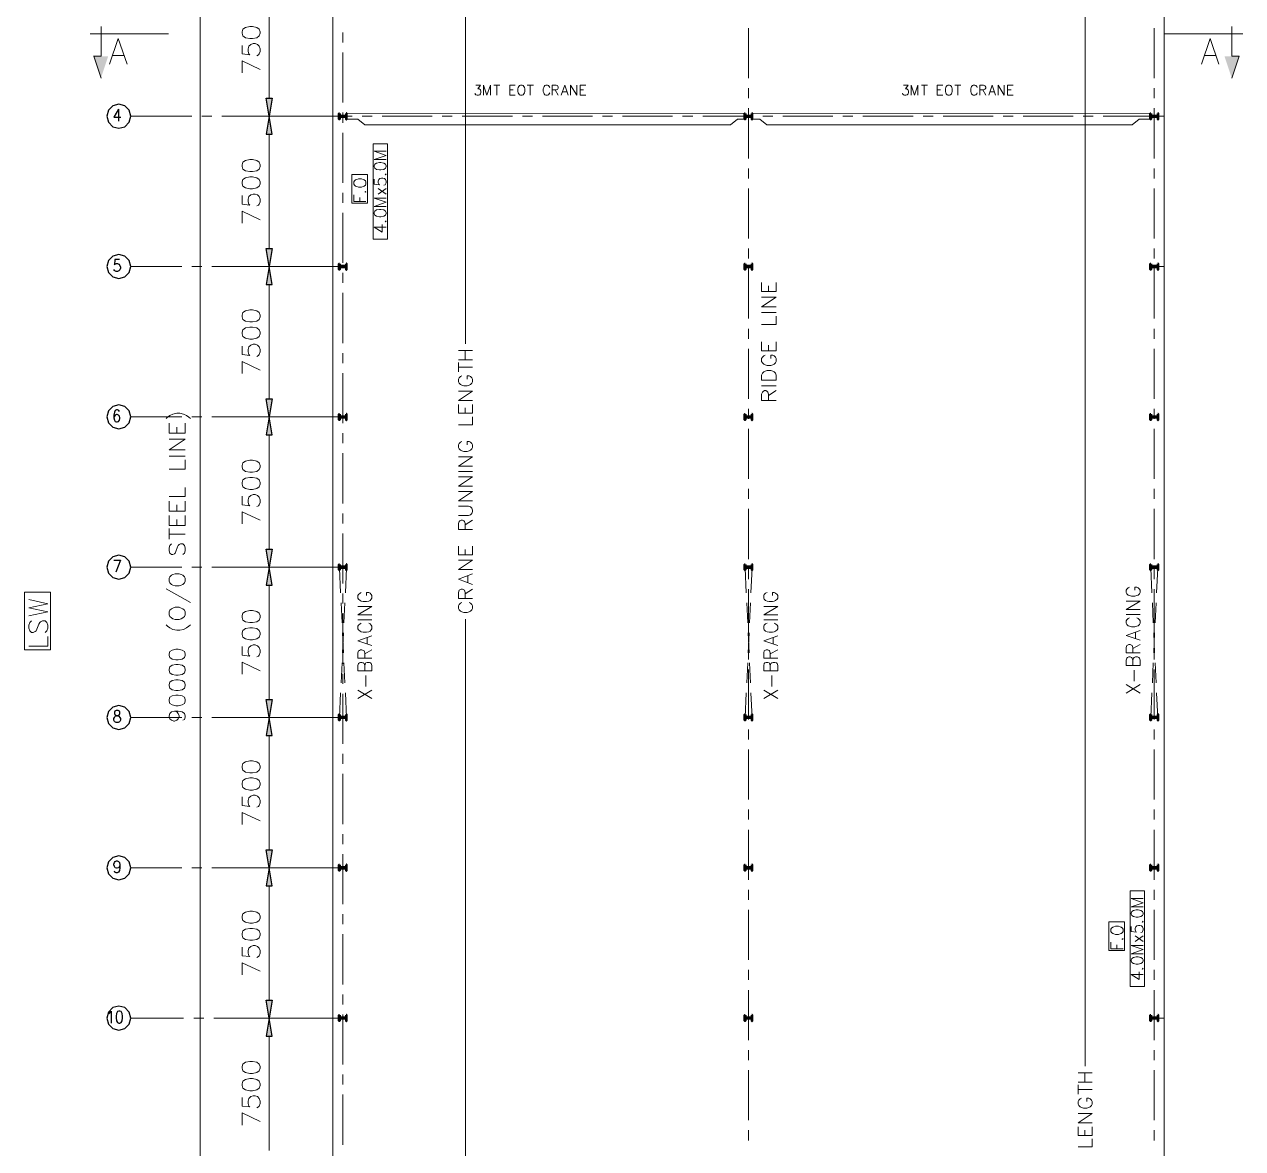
# Model space of a CAD drawing. Header units: millimetres. Extents: x 21 to 390, y 5 to 288.
# Drawn here: x 21.2 to 133.3, y 127.5 to 230.9 of the extents above; entities that cross this region are included whole.
import ezdxf
from ezdxf.xclip import XClip

# ---------------------------------------------------------------- set-up
doc = ezdxf.new("R2010")
doc.units = ezdxf.units.MM
doc.header["$MEASUREMENT"] = 0
doc.header["$XCLIPFRAME"] = 0
doc.layers.get('0').update_dxf_attribs({"linetype": 'CONTINUOUS'})

# ---------------------------------------------------------------- blocks, each defined once
blk = doc.blocks.new('MF71247_7')
blk.add_hatch(color=1).paths.add_polyline_path([(131.62, 227.91), (132.94, 227.91), (132.94, 225.93), (131.62, 225.93)])
blk = doc.blocks.new('MF71354_9')
blk.add_hatch(color=1).paths.add_polyline_path([(27.58, 227.91), (28.91, 227.91), (28.91, 225.93), (27.58, 225.93)])

msp = doc.modelspace()

# ---------------------------------------------------------------- hatches: boundary and pattern name
for color, points in [(7, [(28.26, 227.98), (28.26, 227.88), (27.65, 227.88), (27.52, 227.98)]), (7, [(27.52, 227.98), (27.65, 227.88), (28.3, 225.94), (28.21, 225.91)]), (7, [(132.89, 227.88), (133.02, 227.98), (132.33, 225.91), (132.25, 225.94)]), (7, [(132.29, 227.88), (132.29, 227.98), (133.02, 227.98), (132.89, 227.88)]), (3, [(43.44, 224.06), (44, 224.06), (43.72, 222.4)]), (3, [(43.44, 220.74), (44, 220.74), (43.72, 222.4)]), (3, [(43.44, 210.24), (44, 210.24), (43.72, 208.58)]), (3, [(43.44, 206.92), (44, 206.92), (43.72, 208.58)]), (3, [(43.44, 196.41), (44, 196.41), (43.72, 194.75)]), (3, [(43.44, 193.1), (44, 193.1), (43.72, 194.75)]), (3, [(43.44, 182.59), (44, 182.59), (43.72, 180.93)]), (3, [(43.44, 179.27), (44, 179.27), (43.72, 180.93)]), (3, [(43.44, 168.76), (44, 168.76), (43.72, 167.11)]), (3, [(43.44, 165.45), (44, 165.45), (43.72, 167.11)]), (3, [(43.44, 154.94), (44, 154.94), (43.72, 153.28)]), (3, [(43.44, 151.62), (44, 151.62), (43.72, 153.28)]), (3, [(43.44, 141.12), (44, 141.12), (43.72, 139.46)]), (3, [(43.44, 137.8), (44, 137.8), (43.72, 139.46)])]:
    msp.add_hatch(color=color).paths.add_polyline_path(points)

# ---------------------------------------------------------------- linework, layer by layer
at = {"color": 7, "linetype": 'Continuous', "lineweight": 5}
for p, q in [((49.58, 97.99), (49.58, 263.87)), ((126.08, 31.63), (126.08, 263.87)), ((27.26, 229.99), (34.47, 229.99)), ((28.26, 227.93), (28.26, 230.67)), ((28.26, 227.93), (28.26, 229.96)), ((133.29, 229.99), (126.08, 229.99)), ((132.29, 227.93), (132.29, 230.67)), ((132.29, 227.93), (132.29, 229.96))]:
    msp.add_line(p, q, dxfattribs=at)
at = {"color": 3, "linetype": 'Continuous', "lineweight": 5}
for p, q in [((37.36, 262.4), (37.36, 99.46)), ((61.78, 261.66), (61.78, 201.47)), ((118.79, 261.66), (118.79, 135.04)), ((43.72, 234.57), (43.72, 224.06)), ((49.26, 222.4), (42.89, 222.4)), ((49.26, 222.4), (42.89, 222.4)), ((43.72, 220.74), (43.72, 210.24)), ((49.26, 208.58), (42.89, 208.58)), ((49.26, 208.58), (42.89, 208.58)), ((43.72, 206.92), (43.72, 196.41)), ((49.26, 194.75), (42.89, 194.75)), ((49.26, 194.75), (42.89, 194.75)), ((43.72, 193.1), (43.72, 182.59)), ((49.26, 180.93), (42.89, 180.93)), ((49.26, 180.93), (42.89, 180.93)), ((43.72, 179.27), (43.72, 168.76)), ((61.78, 100.2), (61.78, 176.15)), ((49.26, 167.11), (42.89, 167.11)), ((49.26, 167.11), (42.89, 167.11)), ((43.72, 165.45), (43.72, 154.94)), ((49.26, 153.28), (42.89, 153.28)), ((49.26, 153.28), (42.89, 153.28)), ((43.72, 151.62), (43.72, 141.12)), ((49.26, 139.46), (42.89, 139.46)), ((49.26, 139.46), (42.89, 139.46)), ((43.72, 137.8), (43.72, 127.29))]:
    msp.add_line(p, q, dxfattribs=at)
at = {"color": 8, "linetype": 'Continuous', "lineweight": 9}
for p, q in [((50.51, 229.19), (50.51, 230.11)), ((125.16, 225.9), (125.16, 230.51)), ((50.51, 223.66), (50.51, 228.27)), ((125.16, 224.06), (125.16, 224.98)), ((125.16, 218.53), (125.16, 223.14)), ((31, 222.4), (36.6, 222.4)), ((37.53, 222.4), (38.45, 222.4)), ((39.37, 222.4), (43.98, 222.4)), ((44.9, 222.4), (45.82, 222.4)), ((46.74, 222.4), (51.35, 222.4)), ((50.51, 221.81), (50.51, 222.74)), ((52.27, 222.4), (53.19, 222.4)), ((54.12, 222.4), (58.72, 222.4)), ((59.65, 222.4), (60.57, 222.4)), ((61.49, 222.4), (66.1, 222.4)), ((67.02, 222.4), (67.94, 222.4)), ((68.86, 222.4), (73.47, 222.4)), ((74.39, 222.4), (75.31, 222.4)), ((76.23, 222.4), (80.84, 222.4)), ((81.76, 222.4), (82.69, 222.4)), ((83.61, 222.4), (88.22, 222.4)), ((89.14, 222.4), (90.06, 222.4)), ((90.98, 222.4), (95.59, 222.4)), ((96.51, 222.4), (97.43, 222.4)), ((98.35, 222.4), (102.96, 222.4)), ((103.88, 222.4), (104.8, 222.4)), ((105.73, 222.4), (110.33, 222.4)), ((111.26, 222.4), (112.18, 222.4)), ((113.1, 222.4), (117.71, 222.4)), ((118.63, 222.4), (119.55, 222.4)), ((120.47, 222.4), (126.08, 222.4)), ((50.51, 216.28), (50.51, 220.89)), ((125.16, 216.69), (125.16, 217.61)), ((50.51, 214.44), (50.51, 215.36)), ((125.16, 211.16), (125.16, 215.77)), ((50.51, 208.91), (50.51, 213.52)), ((125.16, 209.32), (125.16, 210.24)), ((31, 208.58), (35.68, 208.58)), ((36.6, 208.58), (37.53, 208.58)), ((38.45, 208.58), (43.06, 208.58)), ((43.98, 208.58), (44.9, 208.58)), ((45.82, 208.58), (50.51, 208.58)), ((124.81, 208.58), (126.08, 208.58)), ((50.51, 207.07), (50.51, 207.99)), ((125.16, 203.79), (125.16, 208.39)), ((50.51, 201.54), (50.51, 206.15)), ((125.16, 201.94), (125.16, 202.86)), ((125.16, 196.41), (125.16, 201.02)), ((50.51, 199.7), (50.51, 200.62)), ((50.51, 194.17), (50.51, 198.77)), ((125.16, 194.57), (125.16, 195.49)), ((31, 194.75), (35.68, 194.75)), ((36.6, 194.75), (37.53, 194.75)), ((38.45, 194.75), (43.06, 194.75)), ((43.98, 194.75), (44.9, 194.75)), ((45.82, 194.75), (50.51, 194.75)), ((50.51, 192.32), (50.51, 193.24)), ((125.16, 189.04), (125.16, 193.65)), ((50.51, 186.79), (50.51, 191.4)), ((125.16, 187.2), (125.16, 188.12)), ((125.16, 181.67), (125.16, 186.28)), ((50.51, 184.95), (50.51, 185.87)), ((50.51, 179.42), (50.51, 184.03)), ((31, 180.93), (35.68, 180.93)), ((36.6, 180.93), (37.53, 180.93)), ((38.45, 180.93), (43.06, 180.93)), ((43.98, 180.93), (44.9, 180.93)), ((45.82, 180.93), (50.51, 180.93)), ((125.16, 179.82), (125.16, 180.75)), ((50.51, 177.58), (50.51, 178.5)), ((125.16, 174.29), (125.16, 178.9)), ((50.51, 172.05), (50.51, 176.66)), ((125.16, 172.45), (125.16, 173.37)), ((125.16, 166.92), (125.16, 171.53)), ((50.51, 170.2), (50.51, 171.13)), ((50.51, 164.67), (50.51, 169.28)), ((31, 167.11), (35.68, 167.11)), ((36.6, 167.11), (37.53, 167.11)), ((38.45, 167.11), (43.06, 167.11)), ((43.98, 167.11), (44.9, 167.11)), ((45.82, 167.11), (50.51, 167.11)), ((125.16, 165.08), (125.16, 166)), ((50.51, 162.83), (50.51, 163.75)), ((125.16, 159.55), (125.16, 164.16)), ((50.51, 157.3), (50.51, 161.91)), ((125.16, 157.71), (125.16, 158.63)), ((50.51, 155.46), (50.51, 156.38)), ((125.16, 152.18), (125.16, 156.78)), ((50.51, 149.93), (50.51, 154.54)), ((31, 153.28), (35.68, 153.28)), ((36.6, 153.28), (37.53, 153.28)), ((38.45, 153.28), (43.06, 153.28)), ((43.98, 153.28), (44.9, 153.28)), ((45.82, 153.28), (50.51, 153.28)), ((125.16, 150.33), (125.16, 151.25)), ((125.16, 144.8), (125.16, 149.41)), ((50.51, 148.09), (50.51, 149.01)), ((50.51, 142.56), (50.51, 147.16)), ((125.16, 142.96), (125.16, 143.88)), ((50.51, 140.71), (50.51, 141.63)), ((125.16, 137.43), (125.16, 142.04)), ((31, 139.46), (35.85, 139.46)), ((36.78, 139.46), (37.7, 139.46)), ((38.62, 139.46), (43.23, 139.46)), ((44.15, 139.46), (45.07, 139.46)), ((45.99, 139.46), (50.85, 139.46)), ((50.51, 135.18), (50.51, 139.79)), ((124.81, 139.46), (126.08, 139.46)), ((125.16, 135.59), (125.16, 136.51)), ((125.16, 130.06), (125.16, 134.67)), ((50.51, 133.34), (50.51, 134.26)), ((50.51, 127.81), (50.51, 132.42)), ((125.16, 128.21), (125.16, 129.14))]:
    msp.add_line(p, q, dxfattribs=at)
at = {"color": 1, "linetype": 'Continuous', "lineweight": 9}
for p, q in [((87.83, 225.9), (87.83, 230.51)), ((87.83, 224.06), (87.83, 224.98)), ((87.83, 218.53), (87.83, 223.14)), ((87.83, 216.69), (87.83, 217.61)), ((87.83, 211.16), (87.83, 215.77)), ((87.83, 209.32), (87.83, 210.24)), ((87.83, 203.79), (87.83, 208.39)), ((87.83, 201.94), (87.83, 202.86)), ((87.83, 196.41), (87.83, 201.02)), ((87.83, 194.57), (87.83, 195.49)), ((87.83, 189.04), (87.83, 193.65)), ((87.83, 187.2), (87.83, 188.12)), ((87.83, 181.67), (87.83, 186.28)), ((87.83, 179.82), (87.83, 180.75)), ((87.83, 174.29), (87.83, 178.9)), ((87.83, 172.45), (87.83, 173.37)), ((87.83, 166.92), (87.83, 171.53)), ((87.83, 165.08), (87.83, 166)), ((87.83, 159.55), (87.83, 164.16)), ((87.83, 157.71), (87.83, 158.63)), ((87.83, 152.18), (87.83, 156.78)), ((87.83, 150.33), (87.83, 151.25)), ((87.83, 144.8), (87.83, 149.41)), ((87.83, 142.96), (87.83, 143.88)), ((87.83, 137.43), (87.83, 142.04)), ((87.83, 135.59), (87.83, 136.51)), ((87.83, 130.06), (87.83, 134.67)), ((87.83, 128.21), (87.83, 129.14))]:
    msp.add_line(p, q, dxfattribs=at)
at = {"color": 1, "linetype": 'Continuous', "lineweight": 15}
for p, q in [((29.33, 227.98), (30.34, 227.98)), ((129.8, 227.98), (130.81, 227.98))]:
    msp.add_line(p, q, dxfattribs=at)
at = {"color": 2, "linetype": 'Continuous', "lineweight": 15}
for p, q in [((64.39, 225.26), (64.95, 225.26)), ((64.67, 225.26), (64.67, 224.34)), ((65.85, 224.82), (66.17, 224.82)), ((65.85, 224.34), (66.37, 224.34)), ((67.47, 225.26), (68.03, 225.26)), ((67.75, 225.26), (67.75, 224.34)), ((70.04, 224.82), (70.32, 224.34)), ((70.71, 224.65), (71.11, 224.65)), ((72.33, 224.82), (72.65, 224.82)), ((72.33, 224.34), (72.85, 224.34)), ((103.73, 225.26), (104.28, 225.26)), ((104, 225.26), (104, 224.34)), ((105.19, 224.82), (105.5, 224.82)), ((105.19, 224.34), (105.7, 224.34)), ((106.81, 225.26), (107.36, 225.26)), ((107.08, 225.26), (107.08, 224.34)), ((109.37, 224.82), (109.65, 224.34)), ((110.04, 224.65), (110.44, 224.65)), ((111.66, 224.82), (111.98, 224.82)), ((111.66, 224.34), (112.18, 224.34))]:
    msp.add_line(p, q, dxfattribs=at)
at = {"color": 3, "linetype": 'Continuous', "lineweight": 25}
msp.add_line((29.86, 223.04), (29.86, 221.94), dxfattribs=at)
at = {"color": 6, "linetype": 'Continuous', "lineweight": 53}
for p, q in [((50.51, 222.38), (50.51, 222.42)), ((87.83, 222.38), (87.83, 222.42)), ((125.16, 222.38), (125.16, 222.42)), ((50.51, 208.56), (50.51, 208.6)), ((87.83, 208.56), (87.83, 208.6)), ((125.16, 208.56), (125.16, 208.6)), ((50.51, 194.74), (50.51, 194.77)), ((87.83, 194.74), (87.83, 194.77)), ((125.16, 194.74), (125.16, 194.77)), ((50.51, 180.91), (50.51, 180.95)), ((87.83, 180.91), (87.83, 180.95)), ((125.16, 180.91), (125.16, 180.95)), ((50.51, 167.09), (50.51, 167.12)), ((87.83, 167.09), (87.83, 167.12)), ((125.16, 167.09), (125.16, 167.12)), ((50.51, 153.26), (50.51, 153.3)), ((87.83, 153.26), (87.83, 153.3)), ((125.16, 153.26), (125.16, 153.3)), ((50.51, 139.44), (50.51, 139.48)), ((87.83, 139.44), (87.83, 139.48)), ((125.16, 139.44), (125.16, 139.48))]:
    msp.add_line(p, q, dxfattribs=at)
at = {"color": 240, "linetype": 'Continuous', "lineweight": 5, "true_color": 0xed1f24}
for p, q in [((54.49, 215.25), (53.75, 215.77)), ((54.49, 215.77), (53.75, 215.25)), ((52.05, 214.56), (52.05, 214.94)), ((53.38, 212.21), (54.49, 212.21)), ((124.14, 146.51), (123.4, 147.03)), ((124.14, 147.03), (123.4, 146.51)), ((121.7, 145.82), (121.7, 146.2)), ((123.03, 143.48), (124.14, 143.48))]:
    msp.add_line(p, q, dxfattribs=at)
at = {"color": 2, "linetype": 'Continuous', "lineweight": 5}
for p, q in [((89.67, 206.27), (89.67, 206.79)), ((90.38, 206.27), (90.38, 207.11)), ((90.38, 204.35), (89.03, 204.35)), ((61.14, 200.85), (62.43, 200.85)), ((61.75, 199.99), (61.75, 200.85)), ((89.67, 200.82), (89.67, 201.34)), ((90.38, 200.82), (90.38, 201.66)), ((62.43, 199.99), (61.14, 199.99)), ((61.14, 198.89), (61.14, 199.75)), ((61.14, 199.32), (62.43, 199.32)), ((90.38, 197.62), (89.03, 197.62)), ((89.67, 196.72), (90.38, 197.17)), ((61.75, 195.08), (61.75, 195.57)), ((62.43, 195.08), (62.43, 195.88)), ((35.99, 193.25), (35.99, 194.17)), ((35.22, 193.25), (35.22, 193.82)), ((35.99, 191.15), (34.52, 191.15)), ((62.43, 189.73), (61.14, 189.73)), ((35.22, 186.09), (35.22, 186.65)), ((35.99, 186.09), (35.99, 187)), ((35.22, 184.76), (35.22, 185.32)), ((35.99, 184.76), (35.99, 185.67)), ((61.75, 184.82), (62.43, 185.25)), ((34.52, 183.49), (34.52, 184.48)), ((34.52, 183.98), (35.99, 183.98)), ((62.43, 182.05), (62.43, 182.85)), ((61.75, 182.05), (61.75, 182.54)), ((62, 179.53), (62, 180.15)), ((34.24, 178.93), (36.48, 177.67)), ((61.75, 178.49), (62.43, 178.92)), ((118.15, 134.43), (119.44, 134.43)), ((119.44, 133.57), (118.15, 133.57)), ((118.76, 133.57), (118.76, 134.43)), ((118.15, 132.46), (118.15, 133.32)), ((118.15, 132.89), (119.44, 132.89)), ((118.76, 128.65), (118.76, 129.14)), ((119.44, 128.65), (119.44, 129.45))]:
    msp.add_line(p, q, dxfattribs=at)
at = {"color": 4, "linetype": 'Continuous', "lineweight": 5}
for p, q in [((50.3, 178.58), (50.19, 180.84)), ((50.83, 180.84), (50.73, 178.58)), ((87.62, 178.58), (87.52, 180.84)), ((88.16, 180.84), (88.05, 178.58)), ((124.83, 180.84), (124.93, 178.58)), ((125.36, 178.58), (125.47, 180.84)), ((50.43, 175.81), (50.34, 177.65)), ((50.69, 177.65), (50.6, 175.81)), ((87.75, 175.81), (87.67, 177.65)), ((88.01, 177.65), (87.92, 175.81)), ((124.98, 177.65), (125.06, 175.81)), ((125.23, 175.81), (125.32, 177.65)), ((50.56, 174.89), (50.47, 173.05)), ((50.56, 173.05), (50.47, 174.89)), ((87.88, 174.89), (87.8, 173.05)), ((87.88, 173.05), (87.8, 174.89)), ((125.11, 174.89), (125.19, 173.05)), ((125.11, 173.05), (125.19, 174.89)), ((50.43, 172.13), (50.34, 170.29)), ((50.69, 170.29), (50.6, 172.13)), ((87.75, 172.13), (87.67, 170.29)), ((88.01, 170.29), (87.92, 172.13)), ((124.98, 170.29), (125.06, 172.13)), ((125.23, 172.13), (125.32, 170.29)), ((50.3, 169.37), (50.19, 167.11)), ((50.83, 167.11), (50.73, 169.37)), ((87.62, 169.37), (87.52, 167.11)), ((88.16, 167.11), (88.05, 169.37)), ((124.83, 167.11), (124.93, 169.37)), ((125.36, 169.37), (125.47, 167.11))]:
    msp.add_line(p, q, dxfattribs=at)
at = {"color": 4, "linetype": 'Continuous', "lineweight": 15}
for p, q in [((53.18, 176.1), (51.89, 176.1)), ((90.51, 176.1), (89.22, 176.1)), ((123.87, 176.59), (122.58, 176.59)), ((123.44, 174.38), (123.44, 174.94)), ((52.75, 173.89), (52.75, 174.44)), ((90.08, 173.89), (90.08, 174.44)), ((123.19, 173.44), (123.87, 173.83)), ((52.51, 172.95), (53.18, 173.33)), ((89.83, 172.95), (90.51, 173.33)), ((52.63, 169.96), (52.63, 170.96)), ((89.96, 169.96), (89.96, 170.96)), ((123.32, 170.46), (123.32, 171.45)), ((53.18, 168.86), (51.89, 169.63)), ((51.89, 168.86), (53.18, 169.63)), ((90.51, 168.86), (89.22, 169.63)), ((89.22, 168.86), (90.51, 169.63)), ((123.87, 169.35), (122.58, 170.13)), ((122.58, 169.35), (123.87, 170.13))]:
    msp.add_line(p, q, dxfattribs=at)
at = {"color": 2, "linetype": 'Continuous', "lineweight": 5}
for points in [[(41.23, 230.03), (41.31, 229.79), (41.55, 229.63), (41.94, 229.55), (42.18, 229.55), (42.58, 229.63), (42.81, 229.79), (42.89, 230.03), (42.89, 230.18), (42.81, 230.42), (42.58, 230.58), (42.18, 230.66), (41.94, 230.66), (41.55, 230.58), (41.31, 230.42), (41.23, 230.18)], [(50.85, 222.68), (50.85, 222.14), (51.89, 222.14), (52.53, 221.6), (86.16, 221.6), (86.8, 222.14), (87.49, 222.13), (87.49, 222.67)], [(124.81, 222.68), (124.81, 222.14), (123.77, 222.14), (123.13, 221.6), (89.5, 221.6), (88.86, 222.14), (88.17, 222.13), (88.17, 222.67)], [(41.23, 217.78), (41.31, 217.54), (41.55, 217.39), (41.94, 217.31), (42.18, 217.31), (42.58, 217.39), (42.81, 217.54), (42.89, 217.78), (42.89, 217.94), (42.81, 218.18), (42.58, 218.33), (42.18, 218.41), (41.94, 218.41), (41.55, 218.33), (41.31, 218.18), (41.23, 217.94)], [(41.23, 216.2), (41.31, 215.96), (41.55, 215.81), (41.94, 215.73), (42.18, 215.73), (42.58, 215.81), (42.81, 215.96), (42.89, 216.2), (42.89, 216.36), (42.81, 216.6), (42.58, 216.75), (42.18, 216.83), (41.94, 216.83), (41.55, 216.75), (41.31, 216.6), (41.23, 216.36)], [(41.23, 203.96), (41.31, 203.72), (41.55, 203.56), (41.94, 203.48), (42.18, 203.48), (42.58, 203.56), (42.81, 203.72), (42.89, 203.96), (42.89, 204.12), (42.81, 204.35), (42.58, 204.51), (42.18, 204.59), (41.94, 204.59), (41.55, 204.51), (41.31, 204.35), (41.23, 204.12)], [(41.23, 202.38), (41.31, 202.14), (41.55, 201.98), (41.94, 201.9), (42.18, 201.9), (42.58, 201.98), (42.81, 202.14), (42.89, 202.38), (42.89, 202.54), (42.81, 202.77), (42.58, 202.93), (42.18, 203.01), (41.94, 203.01), (41.55, 202.93), (41.31, 202.77), (41.23, 202.54)], [(90.38, 198.13), (89.03, 198.13), (89.03, 198.58), (89.1, 198.77), (89.22, 198.9), (89.35, 198.96), (89.54, 199.03), (89.87, 199.03), (90.06, 198.96), (90.19, 198.9), (90.31, 198.77), (90.38, 198.58)], [(41.23, 190.13), (41.31, 189.9), (41.55, 189.74), (41.94, 189.66), (42.18, 189.66), (42.58, 189.74), (42.81, 189.9), (42.89, 190.13), (42.89, 190.29), (42.81, 190.53), (42.58, 190.69), (42.18, 190.77), (41.94, 190.77), (41.55, 190.69), (41.31, 190.53), (41.23, 190.29)], [(41.23, 188.55), (41.31, 188.32), (41.55, 188.16), (41.94, 188.08), (42.18, 188.08), (42.58, 188.16), (42.81, 188.32), (42.89, 188.55), (42.89, 188.71), (42.81, 188.95), (42.58, 189.11), (42.18, 189.19), (41.94, 189.19), (41.55, 189.11), (41.31, 188.95), (41.23, 188.71)], [(34.52, 179.63), (34.59, 179.49), (34.73, 179.35), (34.87, 179.28), (35.08, 179.21), (35.43, 179.21), (35.64, 179.28), (35.78, 179.35), (35.92, 179.49), (35.99, 179.63), (35.99, 179.91), (35.92, 180.05), (35.78, 180.19), (35.64, 180.26), (35.43, 180.33), (35.08, 180.33), (34.87, 180.26), (34.73, 180.19), (34.59, 180.05), (34.52, 179.91)], [(34.52, 176.54), (34.59, 176.4), (34.73, 176.26), (34.87, 176.19), (35.08, 176.12), (35.43, 176.12), (35.64, 176.19), (35.78, 176.26), (35.92, 176.4), (35.99, 176.54), (35.99, 176.82), (35.92, 176.96), (35.78, 177.1), (35.64, 177.17), (35.43, 177.24), (35.08, 177.24), (34.87, 177.17), (34.73, 177.1), (34.59, 176.96), (34.52, 176.82)], [(41.23, 176.31), (41.31, 176.07), (41.55, 175.91), (41.94, 175.83), (42.18, 175.83), (42.58, 175.91), (42.81, 176.07), (42.89, 176.31), (42.89, 176.47), (42.81, 176.7), (42.58, 176.86), (42.18, 176.94), (41.94, 176.94), (41.55, 176.86), (41.31, 176.7), (41.23, 176.47)], [(41.23, 174.73), (41.31, 174.49), (41.55, 174.33), (41.94, 174.26), (42.18, 174.26), (42.58, 174.33), (42.81, 174.49), (42.89, 174.73), (42.89, 174.89), (42.81, 175.12), (42.58, 175.28), (42.18, 175.36), (41.94, 175.36), (41.55, 175.28), (41.31, 175.12), (41.23, 174.89)], [(34.52, 172.82), (34.59, 172.61), (34.8, 172.47), (35.15, 172.4), (35.36, 172.4), (35.71, 172.47), (35.92, 172.61), (35.99, 172.82), (35.99, 172.96), (35.92, 173.17), (35.71, 173.31), (35.36, 173.38), (35.15, 173.38), (34.8, 173.31), (34.59, 173.17), (34.52, 172.96)], [(34.52, 171.42), (34.59, 171.21), (34.8, 171.06), (35.15, 170.99), (35.36, 170.99), (35.71, 171.06), (35.92, 171.21), (35.99, 171.42), (35.99, 171.56), (35.92, 171.77), (35.71, 171.91), (35.36, 171.98), (35.15, 171.98), (34.8, 171.91), (34.59, 171.77), (34.52, 171.56)], [(34.52, 170.01), (34.59, 169.8), (34.8, 169.66), (35.15, 169.59), (35.36, 169.59), (35.71, 169.66), (35.92, 169.8), (35.99, 170.01), (35.99, 170.15), (35.92, 170.36), (35.71, 170.5), (35.36, 170.57), (35.15, 170.57), (34.8, 170.5), (34.59, 170.36), (34.52, 170.15)], [(34.52, 168.61), (34.59, 168.4), (34.8, 168.26), (35.15, 168.19), (35.36, 168.19), (35.71, 168.26), (35.92, 168.4), (35.99, 168.61), (35.99, 168.75), (35.92, 168.96), (35.71, 169.1), (35.36, 169.17), (35.15, 169.17), (34.8, 169.1), (34.59, 168.96), (34.52, 168.75)], [(41.23, 162.48), (41.31, 162.25), (41.55, 162.09), (41.94, 162.01), (42.18, 162.01), (42.58, 162.09), (42.81, 162.25), (42.89, 162.48), (42.89, 162.64), (42.81, 162.88), (42.58, 163.04), (42.18, 163.12), (41.94, 163.12), (41.55, 163.04), (41.31, 162.88), (41.23, 162.64)], [(41.23, 160.9), (41.31, 160.67), (41.55, 160.51), (41.94, 160.43), (42.18, 160.43), (42.58, 160.51), (42.81, 160.67), (42.89, 160.9), (42.89, 161.06), (42.81, 161.3), (42.58, 161.46), (42.18, 161.54), (41.94, 161.54), (41.55, 161.46), (41.31, 161.3), (41.23, 161.06)], [(41.23, 148.66), (41.31, 148.42), (41.55, 148.27), (41.94, 148.19), (42.18, 148.19), (42.58, 148.27), (42.81, 148.42), (42.89, 148.66), (42.89, 148.82), (42.81, 149.06), (42.58, 149.21), (42.18, 149.29), (41.94, 149.29), (41.55, 149.21), (41.31, 149.06), (41.23, 148.82)], [(41.23, 147.08), (41.31, 146.84), (41.55, 146.69), (41.94, 146.61), (42.18, 146.61), (42.58, 146.69), (42.81, 146.84), (42.89, 147.08), (42.89, 147.24), (42.81, 147.48), (42.58, 147.63), (42.18, 147.71), (41.94, 147.71), (41.55, 147.63), (41.31, 147.48), (41.23, 147.24)], [(41.23, 134.84), (41.31, 134.6), (41.55, 134.44), (41.94, 134.36), (42.18, 134.36), (42.58, 134.44), (42.81, 134.6), (42.89, 134.84), (42.89, 134.99), (42.81, 135.23), (42.58, 135.39), (42.18, 135.47), (41.94, 135.47), (41.55, 135.39), (41.31, 135.23), (41.23, 134.99)], [(41.23, 133.26), (41.31, 133.02), (41.55, 132.86), (41.94, 132.78), (42.18, 132.78), (42.58, 132.86), (42.81, 133.02), (42.89, 133.26), (42.89, 133.41), (42.81, 133.65), (42.58, 133.81), (42.18, 133.89), (41.94, 133.89), (41.55, 133.81), (41.31, 133.65), (41.23, 133.41)]]:
    msp.add_lwpolyline(points, close=True, dxfattribs=at)
at = {"color": 1, "linetype": 'Continuous', "lineweight": 15}
for points in [[(29.03, 227.2), (29.84, 229.56), (30.65, 227.2)], [(129.49, 227.2), (130.3, 229.56), (131.11, 227.2)]]:
    msp.add_lwpolyline(points, dxfattribs=at)
at = {"color": 2, "linetype": 'Continuous', "lineweight": 5}
for points in [[(41.23, 228.92), (41.23, 228.13), (41.94, 228.05), (41.86, 228.13), (41.79, 228.37), (41.79, 228.6), (41.86, 228.84), (42.02, 229), (42.26, 229.08), (42.42, 229.08), (42.65, 229), (42.81, 228.84), (42.89, 228.6), (42.89, 228.37), (42.81, 228.13), (42.73, 228.05), (42.58, 227.97)], [(41.23, 226.39), (41.23, 227.5), (42.89, 226.71)], [(41.23, 215.1), (41.23, 214.31), (41.94, 214.23), (41.86, 214.31), (41.79, 214.54), (41.79, 214.78), (41.86, 215.02), (42.02, 215.17), (42.26, 215.25), (42.42, 215.25), (42.65, 215.17), (42.81, 215.02), (42.89, 214.78), (42.89, 214.54), (42.81, 214.31), (42.73, 214.23), (42.58, 214.15)], [(41.23, 212.57), (41.23, 213.67), (42.89, 212.88)], [(90.38, 206.27), (89.03, 206.27), (89.03, 207.11)], [(90.38, 204.86), (89.03, 204.86), (90.38, 205.76), (89.03, 205.76)], [(89.03, 203.26), (90.38, 203.26), (90.38, 204.03)], [(41.23, 201.27), (41.23, 200.48), (41.94, 200.4), (41.86, 200.48), (41.79, 200.72), (41.79, 200.96), (41.86, 201.19), (42.02, 201.35), (42.26, 201.43), (42.42, 201.43), (42.65, 201.35), (42.81, 201.19), (42.89, 200.96), (42.89, 200.72), (42.81, 200.48), (42.73, 200.4), (42.58, 200.32)], [(90.38, 200.82), (89.03, 200.82), (89.03, 201.66)], [(41.23, 198.74), (41.23, 199.85), (42.89, 199.06)], [(89.35, 200.44), (89.22, 200.37), (89.1, 200.25), (89.03, 200.12), (89.03, 199.86), (89.1, 199.73), (89.22, 199.6), (89.35, 199.54), (89.54, 199.48), (89.87, 199.48), (90.06, 199.54), (90.19, 199.6), (90.31, 199.73), (90.38, 199.86), (90.38, 200.12), (90.31, 200.25), (90.19, 200.37), (90.06, 200.44), (89.87, 200.44), (89.87, 200.12)], [(61.45, 198.52), (61.32, 198.46), (61.2, 198.33), (61.14, 198.21), (61.14, 197.97), (61.2, 197.84), (61.32, 197.72), (61.45, 197.66), (61.63, 197.6), (61.94, 197.6), (62.12, 197.66), (62.25, 197.72), (62.37, 197.84), (62.43, 197.97), (62.43, 198.21), (62.37, 198.33), (62.25, 198.46), (62.12, 198.52), (61.94, 198.52), (61.94, 198.21)], [(62.43, 196.25), (61.14, 196.25), (62.43, 197.11), (61.14, 197.11)], [(90.38, 196.27), (89.03, 196.27), (89.03, 196.85), (89.1, 197.04), (89.16, 197.1), (89.29, 197.17), (89.42, 197.17), (89.54, 197.1), (89.61, 197.04), (89.67, 196.85), (89.67, 196.27)], [(34.24, 194.59), (34.38, 194.73), (34.59, 194.87), (34.87, 195.01), (35.22, 195.08), (35.5, 195.08), (35.85, 195.01), (36.13, 194.87), (36.34, 194.73), (36.48, 194.59)], [(62.43, 195.08), (61.14, 195.08), (61.14, 195.88)], [(35.99, 193.25), (34.52, 193.25), (34.52, 194.17)], [(61.14, 194.03), (62.43, 194.03), (62.43, 194.77)], [(35.99, 191.71), (34.52, 191.71), (35.99, 192.69), (34.52, 192.69)], [(61.45, 192.5), (61.32, 192.44), (61.2, 192.31), (61.14, 192.19), (61.14, 191.94), (61.2, 191.82), (61.32, 191.7), (61.45, 191.64), (61.63, 191.58), (61.94, 191.58), (62.12, 191.64), (62.25, 191.7), (62.37, 191.82), (62.43, 191.94), (62.43, 192.19), (62.37, 192.31), (62.25, 192.44), (62.12, 192.5), (61.94, 192.5), (61.94, 192.19)], [(34.52, 189.95), (35.99, 189.95), (35.99, 190.8)], [(62.43, 190.22), (61.14, 190.22), (62.43, 191.08), (61.14, 191.08)], [(62.43, 188.38), (61.14, 188.38), (62.43, 189.24), (61.14, 189.24)], [(34.52, 187.43), (35.99, 187.43), (35.99, 188.27)], [(41.23, 187.45), (41.23, 186.66), (41.94, 186.58), (41.86, 186.66), (41.79, 186.89), (41.79, 187.13), (41.86, 187.37), (42.02, 187.53), (42.26, 187.61), (42.42, 187.61), (42.65, 187.53), (42.81, 187.37), (42.89, 187.13), (42.89, 186.89), (42.81, 186.66), (42.73, 186.58), (42.58, 186.5)], [(62.43, 187.03), (61.14, 187.03), (62.43, 187.89), (61.14, 187.89)], [(35.99, 186.09), (34.52, 186.09), (34.52, 187)], [(61.14, 185.68), (62.06, 185.68), (62.25, 185.74), (62.37, 185.86), (62.43, 186.05), (62.43, 186.17), (62.37, 186.35), (62.25, 186.48), (62.06, 186.54), (61.14, 186.54)], [(35.99, 184.76), (34.52, 184.76), (34.52, 185.67)], [(41.23, 184.92), (41.23, 186.03), (42.89, 185.24)], [(62.43, 184.39), (61.14, 184.39), (61.14, 184.94), (61.2, 185.12), (61.26, 185.19), (61.39, 185.25), (61.51, 185.25), (61.63, 185.19), (61.69, 185.12), (61.75, 184.94), (61.75, 184.39)], [(34.73, 183.07), (34.59, 182.93), (34.52, 182.72), (34.52, 182.44), (34.59, 182.23), (34.73, 182.09), (34.87, 182.09), (35.01, 182.16), (35.08, 182.23), (35.15, 182.37), (35.29, 182.79), (35.36, 182.93), (35.43, 183), (35.57, 183.07), (35.78, 183.07), (35.92, 182.93), (35.99, 182.72), (35.99, 182.44), (35.92, 182.23), (35.78, 182.09)], [(62.43, 182.05), (61.14, 182.05), (61.14, 182.85)], [(62.43, 180.7), (61.14, 180.7), (62.43, 181.56), (61.14, 181.56)], [(62.43, 179.35), (61.14, 179.84), (62.43, 180.33)], [(62.43, 178.06), (61.14, 178.06), (61.14, 178.61), (61.2, 178.8), (61.26, 178.86), (61.39, 178.92), (61.51, 178.92), (61.63, 178.86), (61.69, 178.8), (61.75, 178.61), (61.75, 178.06)], [(61.45, 177.69), (61.32, 177.63), (61.2, 177.51), (61.14, 177.38), (61.14, 177.14), (61.2, 177.01), (61.32, 176.89), (61.45, 176.83), (61.63, 176.77), (61.94, 176.77), (62.12, 176.83), (62.25, 176.89), (62.37, 177.01), (62.43, 177.14), (62.43, 177.38), (62.37, 177.51), (62.25, 177.63), (62.12, 177.69)], [(34.24, 175.63), (34.38, 175.49), (34.59, 175.35), (34.87, 175.21), (35.22, 175.14), (35.5, 175.14), (35.85, 175.21), (36.13, 175.35), (36.34, 175.49), (36.48, 175.63)], [(41.23, 173.62), (41.23, 172.83), (41.94, 172.75), (41.86, 172.83), (41.79, 173.07), (41.79, 173.31), (41.86, 173.54), (42.02, 173.7), (42.26, 173.78), (42.42, 173.78), (42.65, 173.7), (42.81, 173.54), (42.89, 173.31), (42.89, 173.07), (42.81, 172.83), (42.73, 172.75), (42.58, 172.68)], [(41.23, 171.1), (41.23, 172.2), (42.89, 171.41)], [(35.01, 167.69), (35.22, 167.62), (35.36, 167.48), (35.43, 167.27), (35.43, 167.2), (35.36, 166.99), (35.22, 166.85), (35.01, 166.78), (34.94, 166.78), (34.73, 166.85), (34.59, 166.99), (34.52, 167.2), (34.52, 167.27), (34.59, 167.48), (34.73, 167.62), (35.01, 167.69), (35.36, 167.69), (35.71, 167.62), (35.92, 167.48), (35.99, 167.27), (35.99, 167.13), (35.92, 166.92), (35.78, 166.85)], [(41.23, 159.8), (41.23, 159.01), (41.94, 158.93), (41.86, 159.01), (41.79, 159.25), (41.79, 159.48), (41.86, 159.72), (42.02, 159.88), (42.26, 159.96), (42.42, 159.96), (42.65, 159.88), (42.81, 159.72), (42.89, 159.48), (42.89, 159.25), (42.81, 159.01), (42.73, 158.93), (42.58, 158.85)], [(41.23, 157.27), (41.23, 158.38), (42.89, 157.59)], [(41.23, 145.97), (41.23, 145.18), (41.94, 145.11), (41.86, 145.18), (41.79, 145.42), (41.79, 145.66), (41.86, 145.9), (42.02, 146.05), (42.26, 146.13), (42.42, 146.13), (42.65, 146.05), (42.81, 145.9), (42.89, 145.66), (42.89, 145.42), (42.81, 145.18), (42.73, 145.11), (42.58, 145.03)], [(41.23, 143.45), (41.23, 144.55), (42.89, 143.76)], [(41.23, 132.15), (41.23, 131.36), (41.94, 131.28), (41.86, 131.36), (41.79, 131.6), (41.79, 131.83), (41.86, 132.07), (42.02, 132.23), (42.26, 132.31), (42.42, 132.31), (42.65, 132.23), (42.81, 132.07), (42.89, 131.83), (42.89, 131.6), (42.81, 131.36), (42.73, 131.28), (42.58, 131.2)], [(118.46, 132.09), (118.33, 132.03), (118.21, 131.91), (118.15, 131.79), (118.15, 131.54), (118.21, 131.42), (118.33, 131.3), (118.46, 131.23), (118.64, 131.17), (118.95, 131.17), (119.13, 131.23), (119.25, 131.3), (119.38, 131.42), (119.44, 131.54), (119.44, 131.79), (119.38, 131.91), (119.25, 132.03), (119.13, 132.09), (118.95, 132.09), (118.95, 131.79)], [(41.23, 129.62), (41.23, 130.73), (42.89, 129.94)], [(119.44, 129.82), (118.15, 129.82), (119.44, 130.68), (118.15, 130.68)], [(119.44, 128.65), (118.15, 128.65), (118.15, 129.45)], [(118.15, 127.61), (119.44, 127.61), (119.44, 128.35)]]:
    msp.add_lwpolyline(points, dxfattribs=at)
at = {"color": 7, "linetype": 'Continuous', "lineweight": 5}
for points in [[(28.26, 227.93), (27.59, 227.93), (28.26, 225.92)], [(132.29, 227.93), (132.96, 227.93), (132.29, 225.92)]]:
    msp.add_lwpolyline(points, dxfattribs=at)
at = {"color": 2, "linetype": 'Continuous', "lineweight": 15}
for points in [[(62.73, 225.26), (63.17, 225.26), (62.93, 224.91), (63.05, 224.91), (63.13, 224.87), (63.17, 224.82), (63.21, 224.69), (63.21, 224.6), (63.17, 224.47), (63.09, 224.38), (62.97, 224.34), (62.85, 224.34), (62.73, 224.38), (62.69, 224.43), (62.66, 224.52)], [(63.45, 224.34), (63.45, 225.26), (63.76, 224.34), (64.08, 225.26), (64.08, 224.34)], [(65.85, 224.34), (65.85, 225.26), (66.37, 225.26)], [(69.53, 225.04), (69.49, 225.13), (69.41, 225.22), (69.33, 225.26), (69.17, 225.26), (69.09, 225.22), (69.01, 225.13), (68.98, 225.04), (68.94, 224.91), (68.94, 224.69), (68.98, 224.56), (69.01, 224.47), (69.09, 224.38), (69.17, 224.34), (69.33, 224.34), (69.41, 224.38), (69.49, 224.47), (69.53, 224.56)], [(69.77, 224.34), (69.77, 225.26), (70.12, 225.26), (70.24, 225.22), (70.28, 225.17), (70.32, 225.09), (70.32, 225), (70.28, 224.91), (70.24, 224.87), (70.12, 224.82), (69.77, 224.82)], [(70.59, 224.34), (70.91, 225.26), (71.23, 224.34)], [(71.46, 224.34), (71.46, 225.26), (72.02, 224.34), (72.02, 225.26)], [(72.33, 224.34), (72.33, 225.26), (72.85, 225.26)], [(102.07, 225.26), (102.5, 225.26), (102.26, 224.91), (102.38, 224.91), (102.46, 224.87), (102.5, 224.82), (102.54, 224.69), (102.54, 224.6), (102.5, 224.47), (102.42, 224.38), (102.3, 224.34), (102.18, 224.34), (102.07, 224.38), (102.03, 224.43), (101.99, 224.52)], [(102.78, 224.34), (102.78, 225.26), (103.09, 224.34), (103.41, 225.26), (103.41, 224.34)], [(105.19, 224.34), (105.19, 225.26), (105.7, 225.26)], [(108.86, 225.04), (108.82, 225.13), (108.74, 225.22), (108.66, 225.26), (108.5, 225.26), (108.43, 225.22), (108.35, 225.13), (108.31, 225.04), (108.27, 224.91), (108.27, 224.69), (108.31, 224.56), (108.35, 224.47), (108.43, 224.38), (108.5, 224.34), (108.66, 224.34), (108.74, 224.38), (108.82, 224.47), (108.86, 224.56)], [(109.1, 224.34), (109.1, 225.26), (109.45, 225.26), (109.57, 225.22), (109.61, 225.17), (109.65, 225.09), (109.65, 225), (109.61, 224.91), (109.57, 224.87), (109.45, 224.82), (109.1, 224.82)], [(109.93, 224.34), (110.24, 225.26), (110.56, 224.34)], [(110.8, 224.34), (110.8, 225.26), (111.35, 224.34), (111.35, 225.26)], [(111.66, 224.34), (111.66, 225.26), (112.18, 225.26)], [(21.61, 176.44), (23.36, 176.82), (21.61, 177.19), (23.36, 177.57), (21.61, 177.95)], [(21.86, 175.99), (21.69, 175.84), (21.61, 175.61), (21.61, 175.31), (21.69, 175.08), (21.86, 174.93), (22.02, 174.93), (22.19, 175.01), (22.28, 175.08), (22.36, 175.23), (22.53, 175.68), (22.61, 175.84), (22.69, 175.91), (22.86, 175.99), (23.11, 175.99), (23.28, 175.84), (23.36, 175.61), (23.36, 175.31), (23.28, 175.08), (23.11, 174.93)], [(21.61, 173.65), (23.36, 173.65), (23.36, 174.55)]]:
    msp.add_lwpolyline(points, dxfattribs=at)
for points in [[(66.84, 225.26), (66.76, 225.22), (66.68, 225.13), (66.64, 225.04), (66.61, 224.91), (66.61, 224.69), (66.64, 224.56), (66.68, 224.47), (66.76, 224.38), (66.84, 224.34), (67, 224.34), (67.08, 224.38), (67.16, 224.47), (67.2, 224.56), (67.24, 224.69), (67.24, 224.91), (67.2, 225.04), (67.16, 225.13), (67.08, 225.22), (67, 225.26)], [(106.17, 225.26), (106.1, 225.22), (106.02, 225.13), (105.98, 225.04), (105.94, 224.91), (105.94, 224.69), (105.98, 224.56), (106.02, 224.47), (106.1, 224.38), (106.17, 224.34), (106.33, 224.34), (106.41, 224.38), (106.49, 224.47), (106.53, 224.56), (106.57, 224.69), (106.57, 224.91), (106.53, 225.04), (106.49, 225.13), (106.41, 225.22), (106.33, 225.26)]]:
    msp.add_lwpolyline(points, close=True, dxfattribs=at)
at = {"color": 1, "linetype": 'Continuous', "lineweight": 25}
for points in [[(31, 222.4), (30.85, 222.96), (30.45, 223.36), (29.89, 223.51), (29.34, 223.36), (28.93, 222.96), (28.79, 222.4), (28.93, 221.85), (29.34, 221.44), (29.89, 221.3), (30.45, 221.44), (30.85, 221.85)], [(31, 208.58), (30.85, 209.13), (30.45, 209.54), (29.89, 209.68), (29.34, 209.54), (28.93, 209.13), (28.79, 208.58), (28.93, 208.03), (29.34, 207.62), (29.89, 207.47), (30.45, 207.62), (30.85, 208.03)], [(31, 194.75), (30.85, 195.31), (30.45, 195.71), (29.89, 195.86), (29.34, 195.71), (28.93, 195.31), (28.79, 194.75), (28.93, 194.2), (29.34, 193.8), (29.89, 193.65), (30.45, 193.8), (30.85, 194.2)], [(31, 180.93), (30.85, 181.48), (30.45, 181.89), (29.89, 182.04), (29.34, 181.89), (28.93, 181.48), (28.79, 180.93), (28.93, 180.38), (29.34, 179.97), (29.89, 179.82), (30.45, 179.97), (30.85, 180.38)], [(31, 167.11), (30.85, 167.66), (30.45, 168.06), (29.89, 168.21), (29.34, 168.06), (28.93, 167.66), (28.79, 167.11), (28.93, 166.55), (29.34, 166.15), (29.89, 166), (30.45, 166.15), (30.85, 166.55)], [(31, 153.28), (30.85, 153.83), (30.45, 154.24), (29.89, 154.39), (29.34, 154.24), (28.93, 153.83), (28.79, 153.28), (28.93, 152.73), (29.34, 152.32), (29.89, 152.18), (30.45, 152.32), (30.85, 152.73)], [(31, 139.46), (30.85, 140.01), (30.45, 140.42), (29.89, 140.56), (29.34, 140.42), (28.93, 140.01), (28.79, 139.46), (28.93, 138.9), (29.34, 138.5), (29.89, 138.35), (30.45, 138.5), (30.85, 138.9)]]:
    msp.add_lwpolyline(points, close=True, dxfattribs=at)
at = {"color": 3, "linetype": 'Continuous', "lineweight": -2}
for points in [[(43.44, 224.06), (44, 224.06), (43.72, 222.4)], [(43.44, 220.74), (44, 220.74), (43.72, 222.4)], [(43.44, 210.24), (44, 210.24), (43.72, 208.58)], [(43.44, 206.92), (44, 206.92), (43.72, 208.58)], [(43.44, 196.41), (44, 196.41), (43.72, 194.75)], [(43.44, 193.1), (44, 193.1), (43.72, 194.75)], [(43.44, 182.59), (44, 182.59), (43.72, 180.93)], [(43.44, 179.27), (44, 179.27), (43.72, 180.93)], [(43.44, 168.76), (44, 168.76), (43.72, 167.11)], [(43.44, 165.45), (44, 165.45), (43.72, 167.11)], [(43.44, 154.94), (44, 154.94), (43.72, 153.28)], [(43.44, 151.62), (44, 151.62), (43.72, 153.28)], [(43.44, 141.12), (44, 141.12), (43.72, 139.46)], [(43.44, 137.8), (44, 137.8), (43.72, 139.46)]]:
    msp.add_lwpolyline(points, close=True, dxfattribs=at)
at = {"color": 3, "linetype": 'Continuous', "lineweight": 25}
for points in [[(29.86, 223.04), (29.44, 222.31), (30.07, 222.31)], [(29.94, 209.22), (29.52, 209.22), (29.48, 208.74), (29.52, 208.8), (29.65, 208.85), (29.77, 208.85), (29.9, 208.8), (29.98, 208.69), (30.03, 208.53), (30.03, 208.43), (29.98, 208.27), (29.9, 208.17), (29.77, 208.11), (29.65, 208.11), (29.52, 208.17), (29.48, 208.22), (29.44, 208.32)], [(29.94, 195.24), (29.9, 195.34), (29.77, 195.39), (29.69, 195.39), (29.56, 195.34), (29.48, 195.18), (29.44, 194.92), (29.44, 194.66), (29.48, 194.45), (29.56, 194.34), (29.69, 194.29), (29.73, 194.29), (29.86, 194.34), (29.94, 194.45), (29.98, 194.6), (29.98, 194.66), (29.94, 194.82), (29.86, 194.92), (29.73, 194.97), (29.69, 194.97), (29.56, 194.92), (29.48, 194.82), (29.44, 194.66)], [(29.44, 181.57), (30.03, 181.57), (29.61, 180.46)], [(29.98, 153.55), (29.94, 153.4), (29.86, 153.29), (29.73, 153.24), (29.69, 153.24), (29.56, 153.29), (29.48, 153.4), (29.44, 153.55), (29.44, 153.61), (29.48, 153.76), (29.56, 153.87), (29.69, 153.92), (29.73, 153.92), (29.86, 153.87), (29.94, 153.76), (29.98, 153.55), (29.98, 153.29), (29.94, 153.03), (29.86, 152.87), (29.73, 152.82), (29.65, 152.82), (29.52, 152.87), (29.48, 152.97)], [(28.97, 139.89), (29.06, 139.94), (29.18, 140.1), (29.18, 138.99)]]:
    msp.add_lwpolyline(points, dxfattribs=at)
at = {"color": 6, "linetype": 'Continuous', "lineweight": 53}
for points in [[(50.19, 222.66), (50.19, 222.14), (50.16, 222.14), (50.16, 222.66)], [(50.19, 222.42), (50.19, 222.38), (50.82, 222.38), (50.82, 222.42)], [(50.82, 222.66), (50.82, 222.14), (50.85, 222.14), (50.85, 222.66)], [(87.52, 222.66), (87.52, 222.14), (87.49, 222.14), (87.49, 222.66)], [(87.52, 222.42), (87.52, 222.38), (88.14, 222.38), (88.14, 222.42)], [(88.14, 222.66), (88.14, 222.14), (88.17, 222.14), (88.17, 222.66)], [(124.84, 222.66), (124.84, 222.14), (124.81, 222.14), (124.81, 222.66)], [(124.84, 222.42), (124.84, 222.38), (125.47, 222.38), (125.47, 222.42)], [(125.47, 222.66), (125.47, 222.14), (125.5, 222.14), (125.5, 222.66)], [(50.19, 208.84), (50.19, 208.32), (50.16, 208.32), (50.16, 208.84)], [(50.19, 208.6), (50.19, 208.56), (50.82, 208.56), (50.82, 208.6)], [(50.82, 208.84), (50.82, 208.32), (50.85, 208.32), (50.85, 208.84)], [(87.52, 208.84), (87.52, 208.32), (87.49, 208.32), (87.49, 208.84)], [(87.52, 208.6), (87.52, 208.56), (88.14, 208.56), (88.14, 208.6)], [(88.14, 208.84), (88.14, 208.32), (88.17, 208.32), (88.17, 208.84)], [(124.84, 208.84), (124.84, 208.32), (124.81, 208.32), (124.81, 208.84)], [(124.84, 208.6), (124.84, 208.56), (125.47, 208.56), (125.47, 208.6)], [(125.47, 208.84), (125.47, 208.32), (125.5, 208.32), (125.5, 208.84)], [(50.19, 195.01), (50.19, 194.49), (50.16, 194.49), (50.16, 195.01)], [(50.19, 194.77), (50.19, 194.74), (50.82, 194.74), (50.82, 194.77)], [(50.82, 195.01), (50.82, 194.49), (50.85, 194.49), (50.85, 195.01)], [(87.52, 195.01), (87.52, 194.49), (87.49, 194.49), (87.49, 195.01)], [(87.52, 194.77), (87.52, 194.74), (88.14, 194.74), (88.14, 194.77)], [(88.14, 195.01), (88.14, 194.49), (88.17, 194.49), (88.17, 195.01)], [(124.84, 195.01), (124.84, 194.49), (124.81, 194.49), (124.81, 195.01)], [(124.84, 194.77), (124.84, 194.74), (125.47, 194.74), (125.47, 194.77)], [(125.47, 195.01), (125.47, 194.49), (125.5, 194.49), (125.5, 195.01)], [(50.19, 181.19), (50.19, 180.67), (50.16, 180.67), (50.16, 181.19)], [(50.19, 180.95), (50.19, 180.91), (50.82, 180.91), (50.82, 180.95)], [(50.82, 181.19), (50.82, 180.67), (50.85, 180.67), (50.85, 181.19)], [(87.52, 181.19), (87.52, 180.67), (87.49, 180.67), (87.49, 181.19)], [(87.52, 180.95), (87.52, 180.91), (88.14, 180.91), (88.14, 180.95)], [(88.14, 181.19), (88.14, 180.67), (88.17, 180.67), (88.17, 181.19)], [(124.84, 181.19), (124.84, 180.67), (124.81, 180.67), (124.81, 181.19)], [(124.84, 180.95), (124.84, 180.91), (125.47, 180.91), (125.47, 180.95)], [(125.47, 181.19), (125.47, 180.67), (125.5, 180.67), (125.5, 181.19)], [(50.19, 167.37), (50.19, 166.85), (50.16, 166.85), (50.16, 167.37)], [(50.19, 167.12), (50.19, 167.09), (50.82, 167.09), (50.82, 167.12)], [(50.82, 167.37), (50.82, 166.85), (50.85, 166.85), (50.85, 167.37)], [(87.52, 167.37), (87.52, 166.85), (87.49, 166.85), (87.49, 167.37)], [(87.52, 167.12), (87.52, 167.09), (88.14, 167.09), (88.14, 167.12)], [(88.14, 167.37), (88.14, 166.85), (88.17, 166.85), (88.17, 167.37)], [(124.84, 167.37), (124.84, 166.85), (124.81, 166.85), (124.81, 167.37)], [(124.84, 167.12), (124.84, 167.09), (125.47, 167.09), (125.47, 167.12)], [(125.47, 167.37), (125.47, 166.85), (125.5, 166.85), (125.5, 167.37)], [(50.19, 153.54), (50.19, 153.02), (50.16, 153.02), (50.16, 153.54)], [(50.19, 153.3), (50.19, 153.26), (50.82, 153.26), (50.82, 153.3)], [(50.82, 153.54), (50.82, 153.02), (50.85, 153.02), (50.85, 153.54)], [(87.52, 153.54), (87.52, 153.02), (87.49, 153.02), (87.49, 153.54)], [(87.52, 153.3), (87.52, 153.26), (88.14, 153.26), (88.14, 153.3)], [(88.14, 153.54), (88.14, 153.02), (88.17, 153.02), (88.17, 153.54)], [(124.84, 153.54), (124.84, 153.02), (124.81, 153.02), (124.81, 153.54)], [(124.84, 153.3), (124.84, 153.26), (125.47, 153.26), (125.47, 153.3)], [(125.47, 153.54), (125.47, 153.02), (125.5, 153.02), (125.5, 153.54)], [(50.19, 139.72), (50.19, 139.2), (50.16, 139.2), (50.16, 139.72)], [(50.19, 139.48), (50.19, 139.44), (50.82, 139.44), (50.82, 139.48)], [(50.82, 139.72), (50.82, 139.2), (50.85, 139.2), (50.85, 139.72)], [(87.52, 139.72), (87.52, 139.2), (87.49, 139.2), (87.49, 139.72)], [(87.52, 139.48), (87.52, 139.44), (88.14, 139.44), (88.14, 139.48)], [(88.14, 139.72), (88.14, 139.2), (88.17, 139.2), (88.17, 139.72)], [(124.84, 139.72), (124.84, 139.2), (124.81, 139.2), (124.81, 139.72)], [(124.84, 139.48), (124.84, 139.44), (125.47, 139.44), (125.47, 139.48)], [(125.47, 139.72), (125.47, 139.2), (125.5, 139.2), (125.5, 139.72)]]:
    msp.add_lwpolyline(points, close=True, dxfattribs=at)
at = {"color": 7, "linetype": 'Continuous', "lineweight": 5}
for points in [[(53.28, 211.1), (53.28, 219.88), (54.62, 219.88), (54.62, 211.1)], [(51.32, 214.41), (51.32, 217.04), (52.76, 217.04), (52.76, 214.41)], [(21.2, 178.64), (21.2, 173.32), (23.6, 173.32), (23.6, 178.64)], [(122.93, 142.36), (122.93, 151.15), (124.27, 151.15), (124.27, 142.36)], [(120.97, 145.67), (120.97, 148.3), (122.41, 148.3), (122.41, 145.67)]]:
    msp.add_lwpolyline(points, close=True, dxfattribs=at)
at = {"color": 240, "linetype": 'Continuous', "lineweight": 5, "true_color": 0xed1f24}
for points in [[(54.49, 218.42), (53.38, 218.42), (54.49, 218.8), (53.38, 219.18), (54.49, 219.18)], [(53.38, 216.62), (53.38, 216.15), (53.86, 216.1), (53.8, 216.15), (53.75, 216.29), (53.75, 216.43), (53.8, 216.57), (53.91, 216.67), (54.07, 216.72), (54.17, 216.72), (54.33, 216.67), (54.43, 216.57), (54.49, 216.43), (54.49, 216.29), (54.43, 216.15), (54.38, 216.1), (54.28, 216.05)], [(54.38, 217.05), (54.43, 217), (54.49, 217.05), (54.43, 217.1)], [(52.52, 215.46), (52.58, 215.41), (52.63, 215.46), (52.58, 215.5)], [(52.63, 214.56), (51.52, 214.56), (51.52, 215.17)], [(54.49, 214.11), (53.38, 214.11), (54.49, 214.49), (53.38, 214.87), (54.49, 214.87)], [(53.38, 212.21), (54.12, 211.74), (54.12, 212.45)], [(54.38, 212.73), (54.43, 212.69), (54.49, 212.73), (54.43, 212.78)], [(124.14, 149.69), (123.03, 149.69), (124.14, 150.07), (123.03, 150.45), (124.14, 150.45)], [(123.03, 147.89), (123.03, 147.41), (123.5, 147.37), (123.45, 147.41), (123.4, 147.56), (123.4, 147.7), (123.45, 147.84), (123.56, 147.93), (123.72, 147.98), (123.82, 147.98), (123.98, 147.93), (124.08, 147.84), (124.14, 147.7), (124.14, 147.56), (124.08, 147.41), (124.03, 147.37), (123.93, 147.32)], [(124.03, 148.31), (124.08, 148.27), (124.14, 148.31), (124.08, 148.36)], [(122.28, 145.82), (121.17, 145.82), (121.17, 146.44)], [(122.17, 146.72), (122.23, 146.68), (122.28, 146.72), (122.23, 146.77)], [(124.14, 145.38), (123.03, 145.38), (124.14, 145.75), (123.03, 146.13), (124.14, 146.13)], [(123.03, 143.48), (123.77, 143.01), (123.77, 143.72)], [(124.03, 144), (124.08, 143.95), (124.14, 144), (124.08, 144.05)]]:
    msp.add_lwpolyline(points, dxfattribs=at)
for points in [[(53.38, 217.76), (53.43, 217.62), (53.59, 217.52), (53.86, 217.47), (54.01, 217.47), (54.28, 217.52), (54.43, 217.62), (54.49, 217.76), (54.49, 217.85), (54.43, 218), (54.28, 218.09), (54.01, 218.14), (53.86, 218.14), (53.59, 218.09), (53.43, 218), (53.38, 217.85)], [(51.52, 216.17), (51.58, 216.07), (51.68, 215.98), (51.79, 215.93), (51.95, 215.88), (52.21, 215.88), (52.37, 215.93), (52.47, 215.98), (52.58, 216.07), (52.63, 216.17), (52.63, 216.36), (52.58, 216.45), (52.47, 216.55), (52.37, 216.59), (52.21, 216.64), (51.95, 216.64), (51.79, 216.59), (51.68, 216.55), (51.58, 216.45), (51.52, 216.36)], [(53.38, 213.45), (53.43, 213.3), (53.59, 213.21), (53.86, 213.16), (54.01, 213.16), (54.28, 213.21), (54.43, 213.3), (54.49, 213.45), (54.49, 213.54), (54.43, 213.68), (54.28, 213.78), (54.01, 213.82), (53.86, 213.82), (53.59, 213.78), (53.43, 213.68), (53.38, 213.54)], [(123.03, 149.03), (123.08, 148.88), (123.24, 148.79), (123.5, 148.74), (123.66, 148.74), (123.93, 148.79), (124.08, 148.88), (124.14, 149.03), (124.14, 149.12), (124.08, 149.26), (123.93, 149.36), (123.66, 149.4), (123.5, 149.4), (123.24, 149.36), (123.08, 149.26), (123.03, 149.12)], [(121.17, 147.43), (121.23, 147.34), (121.33, 147.24), (121.44, 147.2), (121.59, 147.15), (121.86, 147.15), (122.02, 147.2), (122.12, 147.24), (122.23, 147.34), (122.28, 147.43), (122.28, 147.62), (122.23, 147.72), (122.12, 147.81), (122.02, 147.86), (121.86, 147.91), (121.59, 147.91), (121.44, 147.86), (121.33, 147.81), (121.23, 147.72), (121.17, 147.62)], [(123.03, 144.71), (123.08, 144.57), (123.24, 144.47), (123.5, 144.43), (123.66, 144.43), (123.93, 144.47), (124.08, 144.57), (124.14, 144.71), (124.14, 144.81), (124.08, 144.95), (123.93, 145.04), (123.66, 145.09), (123.5, 145.09), (123.24, 145.04), (123.08, 144.95), (123.03, 144.81)]]:
    msp.add_lwpolyline(points, close=True, dxfattribs=at)
at = {"color": 4, "linetype": 'Continuous', "lineweight": 15}
for points in [[(52.2, 178.59), (52.08, 178.53), (51.95, 178.42), (51.89, 178.31), (51.89, 178.09), (51.95, 177.98), (52.08, 177.87), (52.2, 177.81), (52.38, 177.76), (52.69, 177.76), (52.88, 177.81), (53, 177.87), (53.12, 177.98), (53.18, 178.09), (53.18, 178.31), (53.12, 178.42), (53, 178.53), (52.88, 178.59), (52.69, 178.59), (52.69, 178.31)], [(89.53, 178.59), (89.4, 178.53), (89.28, 178.42), (89.22, 178.31), (89.22, 178.09), (89.28, 177.98), (89.4, 177.87), (89.53, 177.81), (89.71, 177.76), (90.02, 177.76), (90.2, 177.81), (90.32, 177.87), (90.45, 177.98), (90.51, 178.09), (90.51, 178.31), (90.45, 178.42), (90.32, 178.53), (90.2, 178.59), (90.02, 178.59), (90.02, 178.31)], [(122.89, 179.08), (122.76, 179.03), (122.64, 178.92), (122.58, 178.81), (122.58, 178.59), (122.64, 178.48), (122.76, 178.36), (122.89, 178.31), (123.07, 178.25), (123.38, 178.25), (123.56, 178.31), (123.68, 178.36), (123.81, 178.48), (123.87, 178.59), (123.87, 178.81), (123.81, 178.92), (123.68, 179.03), (123.56, 179.08), (123.38, 179.08), (123.38, 178.81)], [(53.18, 176.54), (51.89, 176.54), (53.18, 177.32), (51.89, 177.32)], [(90.51, 176.54), (89.22, 176.54), (90.51, 177.32), (89.22, 177.32)], [(123.87, 177.04), (122.58, 177.04), (123.87, 177.81), (122.58, 177.81)], [(122.89, 176.26), (122.76, 176.21), (122.64, 176.1), (122.58, 175.99), (122.58, 175.77), (122.64, 175.65), (122.76, 175.54), (122.89, 175.49), (123.07, 175.43), (123.38, 175.43), (123.56, 175.49), (123.68, 175.54), (123.81, 175.65), (123.87, 175.77), (123.87, 175.99), (123.81, 176.1), (123.68, 176.21), (123.56, 176.26)], [(52.2, 175.77), (52.08, 175.71), (51.95, 175.6), (51.89, 175.49), (51.89, 175.27), (51.95, 175.16), (52.08, 175.05), (52.2, 174.99), (52.38, 174.94), (52.69, 174.94), (52.88, 174.99), (53, 175.05), (53.12, 175.16), (53.18, 175.27), (53.18, 175.49), (53.12, 175.6), (53, 175.71), (52.88, 175.77)], [(89.53, 175.77), (89.4, 175.71), (89.28, 175.6), (89.22, 175.49), (89.22, 175.27), (89.28, 175.16), (89.4, 175.05), (89.53, 174.99), (89.71, 174.94), (90.02, 174.94), (90.2, 174.99), (90.32, 175.05), (90.45, 175.16), (90.51, 175.27), (90.51, 175.49), (90.45, 175.6), (90.32, 175.71), (90.2, 175.77)], [(123.87, 174.22), (122.58, 174.66), (123.87, 175.1)], [(53.18, 173.72), (51.89, 174.16), (53.18, 174.61)], [(90.51, 173.72), (89.22, 174.16), (90.51, 174.61)], [(123.87, 173.06), (122.58, 173.06), (122.58, 173.55), (122.64, 173.72), (122.7, 173.77), (122.82, 173.83), (122.95, 173.83), (123.07, 173.77), (123.13, 173.72), (123.19, 173.55), (123.19, 173.06)], [(53.18, 172.56), (51.89, 172.56), (51.89, 173.06), (51.95, 173.22), (52.02, 173.28), (52.14, 173.33), (52.26, 173.33), (52.38, 173.28), (52.45, 173.22), (52.51, 173.06), (52.51, 172.56)], [(90.51, 172.56), (89.22, 172.56), (89.22, 173.06), (89.28, 173.22), (89.34, 173.28), (89.46, 173.33), (89.59, 173.33), (89.71, 173.28), (89.77, 173.22), (89.83, 173.06), (89.83, 172.56)], [(123.87, 171.89), (122.58, 171.89), (122.58, 172.39), (122.64, 172.56), (122.7, 172.61), (122.82, 172.67), (122.95, 172.67), (123.07, 172.61), (123.13, 172.56), (123.19, 172.39)], [(123.19, 171.89), (123.19, 172.39), (123.25, 172.56), (123.32, 172.61), (123.44, 172.67), (123.62, 172.67), (123.75, 172.61), (123.81, 172.56), (123.87, 172.39), (123.87, 171.89)], [(53.18, 171.4), (51.89, 171.4), (51.89, 171.9), (51.95, 172.06), (52.02, 172.12), (52.14, 172.17), (52.26, 172.17), (52.38, 172.12), (52.45, 172.06), (52.51, 171.9)], [(52.51, 171.4), (52.51, 171.9), (52.57, 172.06), (52.63, 172.12), (52.75, 172.17), (52.94, 172.17), (53.06, 172.12), (53.12, 172.06), (53.18, 171.9), (53.18, 171.4)], [(90.51, 171.4), (89.22, 171.4), (89.22, 171.9), (89.28, 172.06), (89.34, 172.12), (89.46, 172.17), (89.59, 172.17), (89.71, 172.12), (89.77, 172.06), (89.83, 171.9)], [(89.83, 171.4), (89.83, 171.9), (89.89, 172.06), (89.96, 172.12), (90.08, 172.17), (90.26, 172.17), (90.39, 172.12), (90.45, 172.06), (90.51, 171.9), (90.51, 171.4)]]:
    msp.add_lwpolyline(points, dxfattribs=at)
at = {"color": 3, "linetype": 'Continuous', "lineweight": 25}
for points in [[(29.65, 167.75), (29.52, 167.69), (29.48, 167.59), (29.48, 167.48), (29.52, 167.38), (29.61, 167.33), (29.77, 167.27), (29.9, 167.22), (29.98, 167.11), (30.03, 167.01), (30.03, 166.85), (29.98, 166.75), (29.94, 166.69), (29.82, 166.64), (29.65, 166.64), (29.52, 166.69), (29.48, 166.75), (29.44, 166.85), (29.44, 167.01), (29.48, 167.11), (29.56, 167.22), (29.69, 167.27), (29.86, 167.33), (29.94, 167.38), (29.98, 167.48), (29.98, 167.59), (29.94, 167.69), (29.82, 167.75)], [(29.9, 140.1), (29.77, 140.05), (29.69, 139.89), (29.65, 139.62), (29.65, 139.47), (29.69, 139.2), (29.77, 139.04), (29.9, 138.99), (29.98, 138.99), (30.11, 139.04), (30.2, 139.2), (30.24, 139.47), (30.24, 139.62), (30.2, 139.89), (30.11, 140.05), (29.98, 140.1)]]:
    msp.add_lwpolyline(points, close=True, dxfattribs=at)

# ---------------------------------------------------------------- block references
at = {"color": 7, "true_color": 0xffffff}
ref = msp.add_blockref('MF71354_9', (0, 0), dxfattribs=at)
XClip(ref).set_block_clipping_path([(28.9051989449, 227.9120036655), (27.5844004737, 227.9120036655), (28.2448010551, 225.9308046129), (28.9051989449, 227.9120036655)])
ref = msp.add_blockref('MF71247_7', (0, 0), dxfattribs=at)
XClip(ref).set_block_clipping_path([(132.9435971578, 227.9120036655), (131.622801378, 227.9120036655), (132.2832046509, 225.9308046129), (132.9435971578, 227.9120036655)])

doc.saveas('drawing.dxf')
